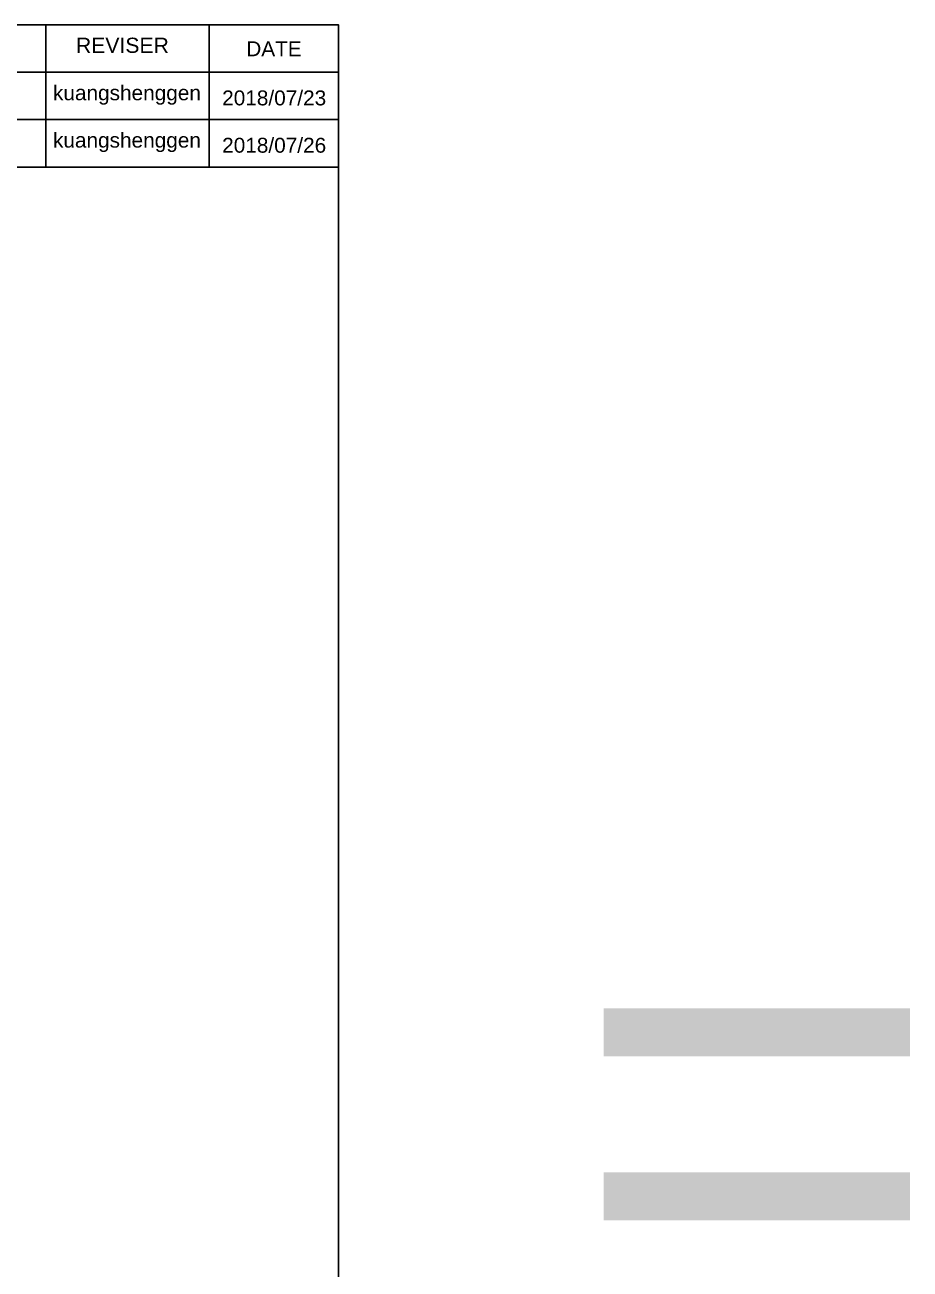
# Model space of a CAD drawing. Header units: millimetres. Extents: x 1946 to 4611, y 2266 to 2855.
# Drawn here: x 3463.5 to 3551.6, y 2673.3 to 2797 of the extents above; entities that cross this region are included whole.
import ezdxf
from ezdxf.enums import TextEntityAlignment as Align

# ---------------------------------------------------------------- set-up
doc = ezdxf.new("R2010")
doc.units = ezdxf.units.MM
doc.layers.add('Dim', color=4, linetype='Continuous')
doc.layers.add('TEXT', color=7, linetype='Continuous', lineweight=30)
doc.styles.add('Arial', font='arial.ttf')
doc.styles.add('宋体', font='')
doc.styles.get('宋体').set_extended_font_data('SimSun')

# ---------------------------------------------------------------- blocks, each defined once
blk = doc.blocks.new('A$C6D9B0F57')
at = {"layer": 'TEXT', "color": 4, "lineweight": 30}
for p, q in [((264.25, 209.99), (264.25, 194.11)), ((282.53, 209.96), (282.53, 194.11)), ((210.28, 204.7), (297, 204.7)), ((210.28, 199.41), (296.97, 199.41)), ((210.28, 194.11), (296.97, 194.11))]:
    blk.add_line(p, q, dxfattribs=at)
blk.add_lwpolyline([(297, 0.07), (297, 210), (0.07, 210), (0.07, 0.07)], close=True, dxfattribs=at)
at = {"layer": 'TEXT', "style": 'Arial'}
blk.add_text('REVISER', height=1.694, dxfattribs=at).set_placement((272.82, 207.72), align=Align.MIDDLE_CENTER)
for s, height, p in [('DATE', 1.664, (289.77, 207.33)), ('kuangshenggen', 1.6639, (273.33, 202.2)), ('2018/07/23', 1.664, (289.79, 201.87)), ('kuangshenggen', 1.6639, (273.33, 196.91)), ('2018/07/26', 1.664, (289.79, 196.58))]:
    blk.add_text(s, height=height, dxfattribs=at).set_placement(p, align=Align.MIDDLE)

msp = doc.modelspace()

# ---------------------------------------------------------------- block references
at = {"layer": 'TEXT', "lineweight": 9, "xscale": 0.8895743999999013, "yscale": 0.8895743999999013, "zscale": 0.8895743999999013}
msp.add_blockref('A$C6D9B0F57', (3230.54436, 2610.20506), dxfattribs=at)

# ---------------------------------------------------------------- texts
at = {"layer": 'Dim', "color": 3, "style": '宋体'}
msp.add_text('=', height=50, dxfattribs=at).set_placement((3519.33952, 2663.59555))

doc.saveas('drawing.dxf')
